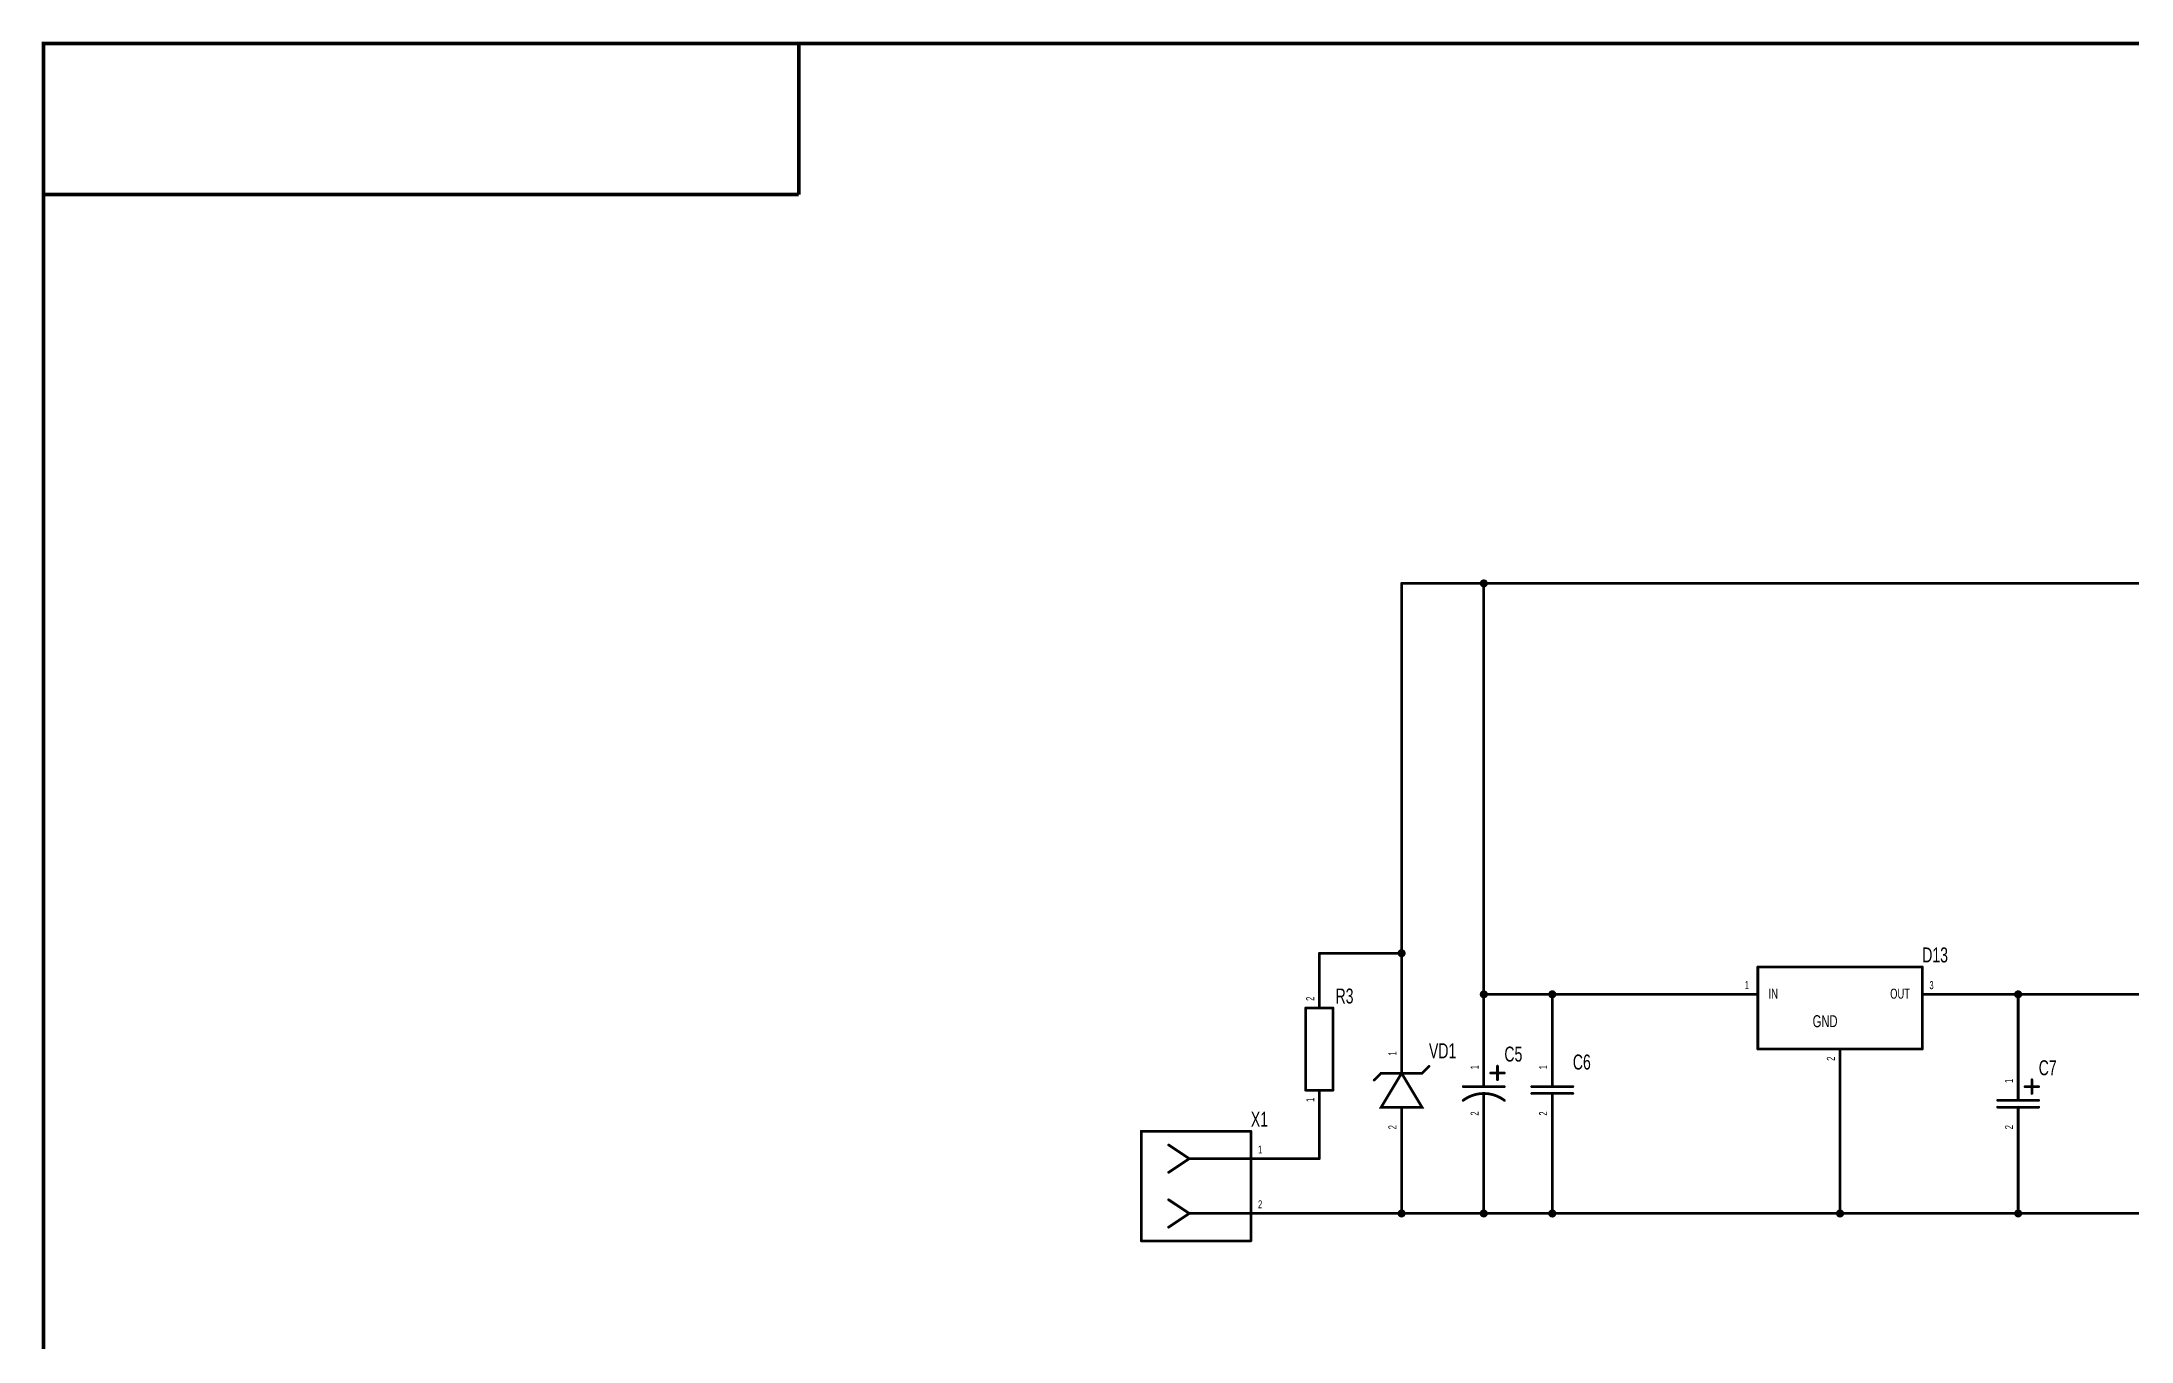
# Model space of a CAD drawing. Extents: x -4.5 to 18.4, y -0.7 to 15.5.
# Drawn here: x -4.01 to 3.61, y 10.71 to 15.46 of the extents above; entities that cross this region are included whole.
import ezdxf
from ezdxf.enums import TextEntityAlignment as Align

# ---------------------------------------------------------------- set-up
doc = ezdxf.new("R2010")
doc.units = 0
doc.header["$MEASUREMENT"] = 0
for name, color, linetype in [('Element', 253, 'Continuous'), ('Net', 50, 'Continuous'), ('Pin', 50, 'Continuous'), ('Titles', 253, 'Continuous')]:
    doc.layers.add(name, color=color, linetype=linetype)

msp = doc.modelspace()

# ---------------------------------------------------------------- linework, layer by layer
at = {"layer": 'Element', "linetype": 'Continuous'}
for points, const_width in [([(2.2475, 12.0804, 1), (2.2525, 12.0804, 1), (2.2475, 12.0804, 1)], 0.0049), ([(2.2475, 12.0804, 1), (2.2525, 12.0804, 1), (2.2475, 12.0804, 1)], 0.0049), ([(2.8475, 12.0804, 1), (2.8525, 12.0804, 1), (2.8475, 12.0804, 1)], 0.0049), ([(2.8475, 12.0804, 1), (2.8525, 12.0804, 1), (2.8475, 12.0804, 1)], 0.0049), ([(0.5975, 11.9304, 1), (0.6025, 11.9304, 1), (0.5975, 11.9304, 1)], 0.0049), ([(0.5975, 11.9304, 1), (0.6025, 11.9304, 1), (0.5975, 11.9304, 1)], 0.0049), ([(0.6975, 11.9304, 1), (0.7025, 11.9304, 1), (0.6975, 11.9304, 1)], 0.0049), ([(0.6975, 11.9304, 1), (0.7025, 11.9304, 1), (0.6975, 11.9304, 1)], 0.0049), ([(2.2475, 11.7804, 1), (2.2525, 11.7804, 1), (2.2475, 11.7804, 1)], 0.0049), ([(2.2475, 11.7804, 1), (2.2525, 11.7804, 1), (2.2475, 11.7804, 1)], 0.0049), ([(2.8475, 11.7804, 1), (2.8525, 11.7804, 1), (2.8475, 11.7804, 1)], 0.0049), ([(2.8475, 11.7804, 1), (2.8525, 11.7804, 1), (2.8475, 11.7804, 1)], 0.0049), ([(0.8475, 11.6674, 1), (0.8525, 11.6674, 1), (0.8475, 11.6674, 1)], 0.0049), ([(0.8725, 11.6924, 1), (0.8775, 11.6924, 1), (0.8725, 11.6924, 1)], 0.0049), ([(0.8725, 11.6924, 1), (0.8775, 11.6924, 1), (0.8725, 11.6924, 1)], 0.0049), ([(0.9475, 11.7304, 1), (0.9525, 11.7304, 1), (0.9475, 11.7304, 1)], 0.0049), ([(0.9475, 11.6924, 1), (0.9525, 11.6924, 1), (0.9475, 11.6924, 1)], 0.0049), ([(0.9475, 11.6924, 1), (0.9525, 11.6924, 1), (0.9475, 11.6924, 1)], 0.0049), ([(1.0225, 11.6924, 1), (1.0275, 11.6924, 1), (1.0225, 11.6924, 1)], 0.0049), ([(1.0225, 11.6924, 1), (1.0275, 11.6924, 1), (1.0225, 11.6924, 1)], 0.0049), ([(1.0475, 11.7174, 1), (1.0525, 11.7174, 1), (1.0475, 11.7174, 1)], 0.0049), ([(1.2475, 11.6804, 1), (1.2525, 11.6804, 1), (1.2475, 11.6804, 1)], 0.0049), ([(1.2725, 11.6934, 1), (1.2775, 11.6934, 1), (1.2725, 11.6934, 1)], 0.0049), ([(1.2975, 11.7184, 1), (1.3025, 11.7184, 1), (1.2975, 11.7184, 1)], 0.0049), ([(1.2975, 11.6684, 1), (1.3025, 11.6684, 1), (1.2975, 11.6684, 1)], 0.0049), ([(1.3225, 11.6934, 1), (1.3275, 11.6934, 1), (1.3225, 11.6934, 1)], 0.0049), ([(1.4975, 11.6804, 1), (1.5025, 11.6804, 1), (1.4975, 11.6804, 1)], 0.0049), ([(3.2475, 11.6684, 1), (3.2525, 11.6684, 1), (3.2475, 11.6684, 1)], 0.0049), ([(0.5975, 11.6304, 1), (0.6025, 11.6304, 1), (0.5975, 11.6304, 1)], 0.0049), ([(0.5975, 11.6304, 1), (0.6025, 11.6304, 1), (0.5975, 11.6304, 1)], 0.0049), ([(0.6975, 11.6304, 1), (0.7025, 11.6304, 1), (0.6975, 11.6304, 1)], 0.0049), ([(0.6975, 11.6304, 1), (0.7025, 11.6304, 1), (0.6975, 11.6304, 1)], 0.0049), ([(1.1723, 11.5932, 1), (1.1773, 11.5932, 1), (1.1723, 11.5932, 1)], 0.005), ([(1.1725, 11.6434, 1), (1.1775, 11.6434, 1), (1.1725, 11.6434, 1)], 0.0049), ([(1.2475, 11.6434, 1), (1.2525, 11.6434, 1), (1.2475, 11.6434, 1)], 0.0049), ([(1.2475, 11.6184, 1), (1.2525, 11.6184, 1), (1.2475, 11.6184, 1)], 0.0049), ([(1.3225, 11.6434, 1), (1.3275, 11.6434, 1), (1.3225, 11.6434, 1)], 0.0049), ([(1.3227, 11.5932, 1), (1.3277, 11.5932, 1), (1.3227, 11.5932, 1)], 0.005), ([(1.4225, 11.6434, 1), (1.4275, 11.6434, 1), (1.4225, 11.6434, 1)], 0.0049), ([(1.4225, 11.6184, 1), (1.4275, 11.6184, 1), (1.4225, 11.6184, 1)], 0.0049), ([(1.4975, 11.6434, 1), (1.5025, 11.6434, 1), (1.4975, 11.6434, 1)], 0.0049), ([(1.4975, 11.6184, 1), (1.5025, 11.6184, 1), (1.4975, 11.6184, 1)], 0.0049), ([(1.5725, 11.6434, 1), (1.5775, 11.6434, 1), (1.5725, 11.6434, 1)], 0.0049), ([(1.5725, 11.6184, 1), (1.5775, 11.6184, 1), (1.5725, 11.6184, 1)], 0.0049), ([(3.1225, 11.5934, 1), (3.1275, 11.5934, 1), (3.1225, 11.5934, 1)], 0.0049), ([(3.1975, 11.6304, 1), (3.2025, 11.6304, 1), (3.1975, 11.6304, 1)], 0.0049), ([(3.1975, 11.5934, 1), (3.2025, 11.5934, 1), (3.1975, 11.5934, 1)], 0.0049), ([(3.2225, 11.6434, 1), (3.2275, 11.6434, 1), (3.2225, 11.6434, 1)], 0.0049), ([(3.2475, 11.6184, 1), (3.2525, 11.6184, 1), (3.2475, 11.6184, 1)], 0.0049), ([(3.2725, 11.6434, 1), (3.2775, 11.6434, 1), (3.2725, 11.6434, 1)], 0.0049), ([(3.2725, 11.5934, 1), (3.2775, 11.5934, 1), (3.2725, 11.5934, 1)], 0.0049), ([(0.9475, 11.5674, 1), (0.9525, 11.5674, 1), (0.9475, 11.5674, 1)], 0.0049), ([(0.9475, 11.5304, 1), (0.9525, 11.5304, 1), (0.9475, 11.5304, 1)], 0.0049), ([(1.2475, 11.5804, 1), (1.2525, 11.5804, 1), (1.2475, 11.5804, 1)], 0.0049), ([(1.4975, 11.5804, 1), (1.5025, 11.5804, 1), (1.4975, 11.5804, 1)], 0.0049), ([(3.1225, 11.5684, 1), (3.1275, 11.5684, 1), (3.1225, 11.5684, 1)], 0.0049), ([(3.1975, 11.5684, 1), (3.2025, 11.5684, 1), (3.1975, 11.5684, 1)], 0.0049), ([(3.1975, 11.5304, 1), (3.2025, 11.5304, 1), (3.1975, 11.5304, 1)], 0.0049), ([(3.2725, 11.5684, 1), (3.2775, 11.5684, 1), (3.2725, 11.5684, 1)], 0.0049), ([(-0.0025, 11.4804, 1), (0.0025, 11.4804, 1), (-0.0025, 11.4804, 1)], 0.0049), ([(-0.0025, 11.4804, 1), (0.0025, 11.4804, 1), (-0.0025, 11.4804, 1)], 0.0049), ([(0.3975, 11.4804, 1), (0.4025, 11.4804, 1), (0.3975, 11.4804, 1)], 0.0049), ([(0.3975, 11.4804, 1), (0.4025, 11.4804, 1), (0.3975, 11.4804, 1)], 0.0049), ([(0.0975, 11.4304, 1), (0.1025, 11.4304, 1), (0.0975, 11.4304, 1)], 0.0049), ([(0.1725, 11.3804, 1), (0.1775, 11.3804, 1), (0.1725, 11.3804, 1)], 0.0049), ([(0.1725, 11.3804, 1), (0.1775, 11.3804, 1), (0.1725, 11.3804, 1)], 0.0049), ([(0.1725, 11.3804, 1), (0.1775, 11.3804, 1), (0.1725, 11.3804, 1)], 0.0049), ([(0.3975, 11.3804, 1), (0.4025, 11.3804, 1), (0.3975, 11.3804, 1)], 0.0049), ([(0.0975, 11.3304, 1), (0.1025, 11.3304, 1), (0.0975, 11.3304, 1)], 0.0049), ([(0.0975, 11.2304, 1), (0.1025, 11.2304, 1), (0.0975, 11.2304, 1)], 0.0049), ([(0.0975, 11.1304, 1), (0.1025, 11.1304, 1), (0.0975, 11.1304, 1)], 0.0049), ([(0.1725, 11.1804, 1), (0.1775, 11.1804, 1), (0.1725, 11.1804, 1)], 0.0049), ([(0.1725, 11.1804, 1), (0.1775, 11.1804, 1), (0.1725, 11.1804, 1)], 0.0049), ([(0.1725, 11.1804, 1), (0.1775, 11.1804, 1), (0.1725, 11.1804, 1)], 0.0049), ([(0.3975, 11.1804, 1), (0.4025, 11.1804, 1), (0.3975, 11.1804, 1)], 0.0049), ([(-0.0025, 11.0804, 1), (0.0025, 11.0804, 1), (-0.0025, 11.0804, 1)], 0.0049), ([(-0.0025, 11.0804, 1), (0.0025, 11.0804, 1), (-0.0025, 11.0804, 1)], 0.0049), ([(0.3975, 11.0804, 1), (0.4025, 11.0804, 1), (0.3975, 11.0804, 1)], 0.0049), ([(0.3975, 11.0804, 1), (0.4025, 11.0804, 1), (0.3975, 11.0804, 1)], 0.0049)]:
    msp.add_lwpolyline(points, format="xyb", dxfattribs=dict(at, const_width=const_width))
for points, const_width in [([(2.25, 11.7804), (2.25, 12.0804)], 0.0098), ([(2.25, 12.0804), (2.85, 12.0804)], 0.0098), ([(2.85, 12.0804), (2.85, 11.7804)], 0.0098), ([(0.6, 11.6304), (0.6, 11.9304)], 0.0098), ([(0.6, 11.9304), (0.7, 11.9304)], 0.0098), ([(0.7, 11.9304), (0.7, 11.6304)], 0.0098), ([(2.25, 11.7804), (2.85, 11.7804)], 0.0098), ([(0.85, 11.6674), (0.875, 11.6924)], 0.0098), ([(0.95, 11.6924), (0.875, 11.5674), (1.025, 11.5674), (0.95, 11.6924)], 0.0098), ([(1.025, 11.6924), (0.875, 11.6924)], 0.0098), ([(0.95, 11.6924), (0.95, 11.7304)], 0.0098), ([(1.025, 11.6924), (1.05, 11.7174)], 0.0098), ([(1.25, 11.6804), (1.25, 11.6434)], 0.0098), ([(1.275, 11.6934), (1.325, 11.6934)], 0.0098), ([(1.3, 11.7184), (1.3, 11.6684)], 0.0098), ([(1.5, 11.6804), (1.5, 11.6434)], 0.0098), ([(3.25, 11.6684), (3.25, 11.6184)], 0.0098), ([(0.7, 11.6304), (0.6, 11.6304)], 0.0098), ([(1.3252, 11.5932), (1.3186, 11.5978), (1.3117, 11.6021), (1.3046, 11.6058), (1.2972, 11.6091), (1.2897, 11.6119), (1.2819, 11.6142), (1.2741, 11.616), (1.2661, 11.6173), (1.2581, 11.6181), (1.25, 11.6184), (1.2419, 11.6181), (1.2339, 11.6173), (1.2259, 11.616), (1.2181, 11.6142), (1.2103, 11.6119), (1.2028, 11.6091), (1.1954, 11.6058), (1.1883, 11.602), (1.1814, 11.5978), (1.1748, 11.5932)], 0.01), ([(1.175, 11.6434), (1.325, 11.6434)], 0.0098), ([(1.25, 11.6184), (1.25, 11.5804)], 0.0098), ([(1.425, 11.6434), (1.575, 11.6434)], 0.0098), ([(1.425, 11.6184), (1.575, 11.6184)], 0.0098), ([(1.5, 11.6184), (1.5, 11.5804)], 0.0098), ([(3.125, 11.5934), (3.275, 11.5934)], 0.0098), ([(3.2, 11.6304), (3.2, 11.5934)], 0.0098), ([(3.225, 11.6434), (3.275, 11.6434)], 0.0098), ([(0.95, 11.5304), (0.95, 11.5674)], 0.0098), ([(3.125, 11.5684), (3.275, 11.5684)], 0.0098), ([(3.2, 11.5684), (3.2, 11.5304)], 0.0098), ([(0, 11.0804), (0, 11.4804)], 0.0098), ([(0, 11.4804), (0.4, 11.4804)], 0.0098), ([(0.4, 11.4804), (0.4, 11.0804)], 0.0098), ([(0.175, 11.3804), (0.1, 11.4304)], 0.0098), ([(0.175, 11.3804), (0.1, 11.3304)], 0.0098), ([(0.175, 11.3804), (0.4, 11.3804)], 0.0098), ([(0.175, 11.1804), (0.1, 11.2304)], 0.0098), ([(0.175, 11.1804), (0.1, 11.1304)], 0.0098), ([(0.175, 11.1804), (0.4, 11.1804)], 0.0098), ([(0.4, 11.0804), (0, 11.0804)], 0.0098)]:
    msp.add_lwpolyline(points, dxfattribs=dict(at, const_width=const_width))
at = {"layer": 'Net', "linetype": 'Continuous', "const_width": 0.0049}
for points in [[(0.9475, 13.4804, 1), (0.9525, 13.4804, 1), (0.9475, 13.4804, 1)], [(0.9475, 13.4804, 1), (0.9525, 13.4804, 1), (0.9475, 13.4804, 1)], [(1.2377, 13.4804, 1), (1.2426, 13.4804, 1), (1.2377, 13.4804, 1)], [(1.2475, 13.4804, 1), (1.2525, 13.4804, 1), (1.2475, 13.4804, 1)], [(0.6475, 12.1304, 1), (0.6525, 12.1304, 1), (0.6475, 12.1304, 1)], [(0.6475, 12.1304, 1), (0.6525, 12.1304, 1), (0.6475, 12.1304, 1)], [(0.9377, 12.1304, 1), (0.9426, 12.1304, 1), (0.9377, 12.1304, 1)], [(0.9475, 12.1304, 1), (0.9525, 12.1304, 1), (0.9475, 12.1304, 1)], [(0.6475, 12.0804, 1), (0.6525, 12.0804, 1), (0.6475, 12.0804, 1)], [(1.2377, 11.9804, 1), (1.2426, 11.9804, 1), (1.2377, 11.9804, 1)], [(1.2475, 11.9804, 1), (1.2525, 11.9804, 1), (1.2475, 11.9804, 1)], [(1.2475, 11.9804, 1), (1.2525, 11.9804, 1), (1.2475, 11.9804, 1)], [(1.2475, 11.9804, 1), (1.2525, 11.9804, 1), (1.2475, 11.9804, 1)], [(1.4877, 11.9804, 1), (1.4926, 11.9804, 1), (1.4877, 11.9804, 1)], [(1.4975, 11.9804, 1), (1.5025, 11.9804, 1), (1.4975, 11.9804, 1)], [(2.0975, 11.9804, 1), (2.1025, 11.9804, 1), (2.0975, 11.9804, 1)], [(2.9975, 11.9804, 1), (3.0025, 11.9804, 1), (2.9975, 11.9804, 1)], [(3.1877, 11.9804, 1), (3.1926, 11.9804, 1), (3.1877, 11.9804, 1)], [(3.1975, 11.9804, 1), (3.2025, 11.9804, 1), (3.1975, 11.9804, 1)], [(3.1975, 11.9804, 1), (3.2025, 11.9804, 1), (3.1975, 11.9804, 1)], [(3.1975, 11.9804, 1), (3.2025, 11.9804, 1), (3.1975, 11.9804, 1)], [(0.9475, 11.8804, 1), (0.9525, 11.8804, 1), (0.9475, 11.8804, 1)], [(1.2475, 11.8304, 1), (1.2525, 11.8304, 1), (1.2475, 11.8304, 1)], [(1.4975, 11.8304, 1), (1.5025, 11.8304, 1), (1.4975, 11.8304, 1)], [(3.1975, 11.7804, 1), (3.2025, 11.7804, 1), (3.1975, 11.7804, 1)], [(2.5475, 11.6304, 1), (2.5525, 11.6304, 1), (2.5475, 11.6304, 1)], [(0.6475, 11.4804, 1), (0.6525, 11.4804, 1), (0.6475, 11.4804, 1)], [(0.5475, 11.3804, 1), (0.5525, 11.3804, 1), (0.5475, 11.3804, 1)], [(0.6475, 11.3804, 1), (0.6525, 11.3804, 1), (0.6475, 11.3804, 1)], [(0.6475, 11.3804, 1), (0.6525, 11.3804, 1), (0.6475, 11.3804, 1)], [(0.9475, 11.3804, 1), (0.9525, 11.3804, 1), (0.9475, 11.3804, 1)], [(1.2475, 11.4304, 1), (1.2525, 11.4304, 1), (1.2475, 11.4304, 1)], [(1.4975, 11.4304, 1), (1.5025, 11.4304, 1), (1.4975, 11.4304, 1)], [(3.1975, 11.3804, 1), (3.2025, 11.3804, 1), (3.1975, 11.3804, 1)], [(0.5475, 11.1804, 1), (0.5525, 11.1804, 1), (0.5475, 11.1804, 1)], [(0.9377, 11.1804, 1), (0.9426, 11.1804, 1), (0.9377, 11.1804, 1)], [(0.9475, 11.1804, 1), (0.9525, 11.1804, 1), (0.9475, 11.1804, 1)], [(0.9475, 11.1804, 1), (0.9525, 11.1804, 1), (0.9475, 11.1804, 1)], [(0.9475, 11.1804, 1), (0.9525, 11.1804, 1), (0.9475, 11.1804, 1)], [(1.2377, 11.1804, 1), (1.2426, 11.1804, 1), (1.2377, 11.1804, 1)], [(1.2475, 11.1804, 1), (1.2525, 11.1804, 1), (1.2475, 11.1804, 1)], [(1.4877, 11.1804, 1), (1.4926, 11.1804, 1), (1.4877, 11.1804, 1)], [(1.4975, 11.1804, 1), (1.5025, 11.1804, 1), (1.4975, 11.1804, 1)], [(2.5377, 11.1804, 1), (2.5426, 11.1804, 1), (2.5377, 11.1804, 1)], [(2.5475, 11.1804, 1), (2.5525, 11.1804, 1), (2.5475, 11.1804, 1)], [(3.1877, 11.1804, 1), (3.1926, 11.1804, 1), (3.1877, 11.1804, 1)], [(3.1975, 11.1804, 1), (3.2025, 11.1804, 1), (3.1975, 11.1804, 1)]]:
    msp.add_lwpolyline(points, format="xyb", dxfattribs=at)
at = {"layer": 'Net', "linetype": 'Continuous', "const_width": 0.0098}
for points in [[(0.95, 11.8804), (0.95, 13.4804)], [(0.95, 13.4804), (7.5106, 13.4804)], [(1.2402, 13.4804), (1.2406, 13.4773), (1.242, 13.4746), (1.2442, 13.4724), (1.247, 13.471), (1.25, 13.4705), (1.253, 13.471), (1.2558, 13.4724), (1.258, 13.4746), (1.2594, 13.4773), (1.2598, 13.4804), (1.2594, 13.4834), (1.258, 13.4861), (1.2558, 13.4883), (1.253, 13.4897), (1.25, 13.4902), (1.247, 13.4897), (1.2442, 13.4883), (1.242, 13.4861), (1.2406, 13.4834), (1.2402, 13.4804)], [(1.25, 11.9804), (1.25, 13.4804)], [(0.65, 12.0804), (0.65, 12.1304)], [(0.65, 12.1304), (0.95, 12.1304)], [(0.9402, 12.1304), (0.9406, 12.1273), (0.942, 12.1246), (0.9442, 12.1224), (0.947, 12.121), (0.95, 12.1205), (0.953, 12.121), (0.9558, 12.1224), (0.958, 12.1246), (0.9594, 12.1273), (0.9598, 12.1304), (0.9594, 12.1334), (0.958, 12.1361), (0.9558, 12.1383), (0.953, 12.1397), (0.95, 12.1402), (0.947, 12.1397), (0.9442, 12.1383), (0.942, 12.1361), (0.9406, 12.1334), (0.9402, 12.1304)], [(1.2402, 11.9804), (1.2406, 11.9773), (1.242, 11.9746), (1.2442, 11.9724), (1.247, 11.971), (1.25, 11.9705), (1.253, 11.971), (1.2558, 11.9724), (1.258, 11.9746), (1.2594, 11.9773), (1.2598, 11.9804), (1.2594, 11.9834), (1.258, 11.9861), (1.2558, 11.9883), (1.253, 11.9897), (1.25, 11.9902), (1.247, 11.9897), (1.2442, 11.9883), (1.242, 11.9861), (1.2406, 11.9834), (1.2402, 11.9804)], [(2.1, 11.9804), (1.25, 11.9804)], [(1.25, 11.8304), (1.25, 11.9804)], [(1.4902, 11.9804), (1.4906, 11.9773), (1.492, 11.9746), (1.4942, 11.9724), (1.497, 11.971), (1.5, 11.9705), (1.503, 11.971), (1.5058, 11.9724), (1.508, 11.9746), (1.5094, 11.9773), (1.5098, 11.9804), (1.5094, 11.9834), (1.508, 11.9861), (1.5058, 11.9883), (1.503, 11.9897), (1.5, 11.9902), (1.497, 11.9897), (1.4942, 11.9883), (1.492, 11.9861), (1.4906, 11.9834), (1.4902, 11.9804)], [(1.5, 11.8304), (1.5, 11.9804)], [(3, 11.9804), (3.2, 11.9804)], [(3.1902, 11.9804), (3.1906, 11.9773), (3.192, 11.9746), (3.1942, 11.9724), (3.197, 11.971), (3.2, 11.9705), (3.203, 11.971), (3.2058, 11.9724), (3.208, 11.9746), (3.2094, 11.9773), (3.2098, 11.9804), (3.2094, 11.9834), (3.208, 11.9861), (3.2058, 11.9883), (3.203, 11.9897), (3.2, 11.9902), (3.197, 11.9897), (3.1942, 11.9883), (3.192, 11.9861), (3.1906, 11.9834), (3.1902, 11.9804)], [(3.2, 11.7804), (3.2, 11.9804)], [(3.2, 11.9804), (3.75, 11.9804)], [(2.55, 11.1804), (2.55, 11.6304)], [(0.65, 11.3804), (0.65, 11.4804)], [(0.55, 11.3804), (0.65, 11.3804)], [(0.95, 11.1804), (0.95, 11.3804)], [(1.25, 11.4304), (1.25, 11.1804)], [(1.5, 11.4304), (1.5, 11.1804)], [(3.2, 11.3804), (3.2, 11.1804)], [(0.55, 11.1804), (0.95, 11.1804)], [(0.9402, 11.1804), (0.9406, 11.1773), (0.942, 11.1746), (0.9442, 11.1724), (0.947, 11.171), (0.95, 11.1705), (0.953, 11.171), (0.9558, 11.1724), (0.958, 11.1746), (0.9594, 11.1773), (0.9598, 11.1804), (0.9594, 11.1834), (0.958, 11.1861), (0.9558, 11.1883), (0.953, 11.1897), (0.95, 11.1902), (0.947, 11.1897), (0.9442, 11.1883), (0.942, 11.1861), (0.9406, 11.1834), (0.9402, 11.1804)], [(6.2, 11.1804), (0.95, 11.1804)], [(1.2402, 11.1804), (1.2406, 11.1773), (1.242, 11.1746), (1.2442, 11.1724), (1.247, 11.171), (1.25, 11.1705), (1.253, 11.171), (1.2558, 11.1724), (1.258, 11.1746), (1.2594, 11.1773), (1.2598, 11.1804), (1.2594, 11.1834), (1.258, 11.1861), (1.2558, 11.1883), (1.253, 11.1897), (1.25, 11.1902), (1.247, 11.1897), (1.2442, 11.1883), (1.242, 11.1861), (1.2406, 11.1834), (1.2402, 11.1804)], [(1.4902, 11.1804), (1.4906, 11.1773), (1.492, 11.1746), (1.4942, 11.1724), (1.497, 11.171), (1.5, 11.1705), (1.503, 11.171), (1.5058, 11.1724), (1.508, 11.1746), (1.5094, 11.1773), (1.5098, 11.1804), (1.5094, 11.1834), (1.508, 11.1861), (1.5058, 11.1883), (1.503, 11.1897), (1.5, 11.1902), (1.497, 11.1897), (1.4942, 11.1883), (1.492, 11.1861), (1.4906, 11.1834), (1.4902, 11.1804)], [(2.5402, 11.1804), (2.5406, 11.1773), (2.542, 11.1746), (2.5442, 11.1724), (2.547, 11.171), (2.55, 11.1705), (2.553, 11.171), (2.5558, 11.1724), (2.558, 11.1746), (2.5594, 11.1773), (2.5598, 11.1804), (2.5594, 11.1834), (2.558, 11.1861), (2.5558, 11.1883), (2.553, 11.1897), (2.55, 11.1902), (2.547, 11.1897), (2.5442, 11.1883), (2.542, 11.1861), (2.5406, 11.1834), (2.5402, 11.1804)], [(3.1902, 11.1804), (3.1906, 11.1773), (3.192, 11.1746), (3.1942, 11.1724), (3.197, 11.171), (3.2, 11.1705), (3.203, 11.171), (3.2058, 11.1724), (3.208, 11.1746), (3.2094, 11.1773), (3.2098, 11.1804), (3.2094, 11.1834), (3.208, 11.1861), (3.2058, 11.1883), (3.203, 11.1897), (3.2, 11.1902), (3.197, 11.1897), (3.1942, 11.1883), (3.192, 11.1861), (3.1906, 11.1834), (3.1902, 11.1804)]]:
    msp.add_lwpolyline(points, dxfattribs=at)
at = {"layer": 'Pin', "linetype": 'Continuous', "const_width": 0.0049}
for points in [[(0.6475, 12.0804, 1), (0.6525, 12.0804, 1), (0.6475, 12.0804, 1)], [(2.0975, 11.9804, 1), (2.1025, 11.9804, 1), (2.0975, 11.9804, 1)], [(2.2475, 11.9804, 1), (2.2525, 11.9804, 1), (2.2475, 11.9804, 1)], [(2.8475, 11.9804, 1), (2.8525, 11.9804, 1), (2.8475, 11.9804, 1)], [(2.9975, 11.9804, 1), (3.0025, 11.9804, 1), (2.9975, 11.9804, 1)], [(0.6475, 11.9304, 1), (0.6525, 11.9304, 1), (0.6475, 11.9304, 1)], [(0.9475, 11.8804, 1), (0.9525, 11.8804, 1), (0.9475, 11.8804, 1)], [(1.2475, 11.8304, 1), (1.2525, 11.8304, 1), (1.2475, 11.8304, 1)], [(1.4975, 11.8304, 1), (1.5025, 11.8304, 1), (1.4975, 11.8304, 1)], [(2.5475, 11.7804, 1), (2.5525, 11.7804, 1), (2.5475, 11.7804, 1)], [(3.1975, 11.7804, 1), (3.2025, 11.7804, 1), (3.1975, 11.7804, 1)], [(0.9475, 11.7304, 1), (0.9525, 11.7304, 1), (0.9475, 11.7304, 1)], [(1.2475, 11.6804, 1), (1.2525, 11.6804, 1), (1.2475, 11.6804, 1)], [(1.4975, 11.6804, 1), (1.5025, 11.6804, 1), (1.4975, 11.6804, 1)], [(0.6475, 11.6304, 1), (0.6525, 11.6304, 1), (0.6475, 11.6304, 1)], [(2.5475, 11.6304, 1), (2.5525, 11.6304, 1), (2.5475, 11.6304, 1)], [(3.1975, 11.6304, 1), (3.2025, 11.6304, 1), (3.1975, 11.6304, 1)], [(0.9475, 11.5304, 1), (0.9525, 11.5304, 1), (0.9475, 11.5304, 1)], [(1.2475, 11.5804, 1), (1.2525, 11.5804, 1), (1.2475, 11.5804, 1)], [(1.4975, 11.5804, 1), (1.5025, 11.5804, 1), (1.4975, 11.5804, 1)], [(3.1975, 11.5304, 1), (3.2025, 11.5304, 1), (3.1975, 11.5304, 1)], [(0.6475, 11.4804, 1), (0.6525, 11.4804, 1), (0.6475, 11.4804, 1)], [(0.3975, 11.3804, 1), (0.4025, 11.3804, 1), (0.3975, 11.3804, 1)], [(0.5475, 11.3804, 1), (0.5525, 11.3804, 1), (0.5475, 11.3804, 1)], [(0.9475, 11.3804, 1), (0.9525, 11.3804, 1), (0.9475, 11.3804, 1)], [(1.2475, 11.4304, 1), (1.2525, 11.4304, 1), (1.2475, 11.4304, 1)], [(1.4975, 11.4304, 1), (1.5025, 11.4304, 1), (1.4975, 11.4304, 1)], [(3.1975, 11.3804, 1), (3.2025, 11.3804, 1), (3.1975, 11.3804, 1)], [(0.3975, 11.1804, 1), (0.4025, 11.1804, 1), (0.3975, 11.1804, 1)], [(0.5475, 11.1804, 1), (0.5525, 11.1804, 1), (0.5475, 11.1804, 1)]]:
    msp.add_lwpolyline(points, format="xyb", dxfattribs=at)
at = {"layer": 'Pin', "linetype": 'Continuous', "const_width": 0.0098}
for points in [[(0.65, 11.9304), (0.65, 12.0804)], [(2.25, 11.9804), (2.1, 11.9804)], [(2.85, 11.9804), (3, 11.9804)], [(0.95, 11.7304), (0.95, 11.8804)], [(1.25, 11.6804), (1.25, 11.8304)], [(1.5, 11.6804), (1.5, 11.8304)], [(2.55, 11.7804), (2.55, 11.6304)], [(3.2, 11.6304), (3.2, 11.7804)], [(0.65, 11.6304), (0.65, 11.4804)], [(0.95, 11.5304), (0.95, 11.3804)], [(1.25, 11.5804), (1.25, 11.4304)], [(1.5, 11.5804), (1.5, 11.4304)], [(3.2, 11.5304), (3.2, 11.3804)], [(0.4, 11.3804), (0.55, 11.3804)], [(0.4, 11.1804), (0.55, 11.1804)]]:
    msp.add_lwpolyline(points, dxfattribs=at)
at = {"layer": 'Titles', "linetype": 'Continuous', "const_width": 0.0131}
for points in [[(18.3961, -0.6905), (-4.0055, -0.6905), (-4.0055, 15.4512), (18.3961, 15.4512), (18.3961, -0.6905)], [(-4.0055, 15.4512), (-1.2496, 15.4512)], [(-4.0055, 15.4512), (-4.0055, 14.9)], [(-1.2496, 15.4512), (-1.2496, 14.9)], [(-4.0055, 14.9), (-1.2496, 14.9)]]:
    msp.add_lwpolyline(points, dxfattribs=at)

# ---------------------------------------------------------------- texts
at = {"layer": 'Element', "width": 0.7}
for s, p in [('D13', (2.85, 12.0804)), ('R3', (0.7091, 11.9304)), ('VD1', (1.05, 11.7304)), ('C5', (1.3252, 11.7184)), ('C6', (1.575, 11.6894)), ('C7', (3.275, 11.6684)), ('X1', (0.4, 11.4804))]:
    msp.add_text(s, height=0.0547, dxfattribs=at).set_placement(p, align=Align.BOTTOM_LEFT)
msp.add_text('GND', height=0.0437, dxfattribs=at).set_placement((2.45, 11.9042), align=Align.TOP_LEFT)
at = {"layer": 'Pin', "width": 0.7}
for s, height, p in [('1', 0.0292, (2.2024, 12.0285)), ('IN', 0.0365, (2.2894, 12.0011)), ('OUT', 0.0365, (2.733, 12.0011)), ('3', 0.0292, (2.8762, 12.0285)), ('1', 0.0292, (0.4262, 11.4285)), ('2', 0.0292, (0.4262, 11.2285))]:
    msp.add_text(s, height=height, dxfattribs=at).set_placement(p, align=Align.TOP_LEFT)
for s, p in [('2', (0.6019, 11.9566)), ('1', (0.9019, 11.7566)), ('2', (2.5019, 11.7377)), ('1', (1.2019, 11.7066)), ('1', (1.4519, 11.7066)), ('1', (3.1519, 11.6566)), ('1', (0.6019, 11.5877)), ('2', (1.2019, 11.5377)), ('2', (1.4519, 11.5377)), ('2', (0.9019, 11.4877)), ('2', (3.1519, 11.4877))]:
    msp.add_text(s, height=0.0292, rotation=90, dxfattribs=at).set_placement(p, align=Align.TOP_LEFT)

doc.saveas('drawing.dxf')
